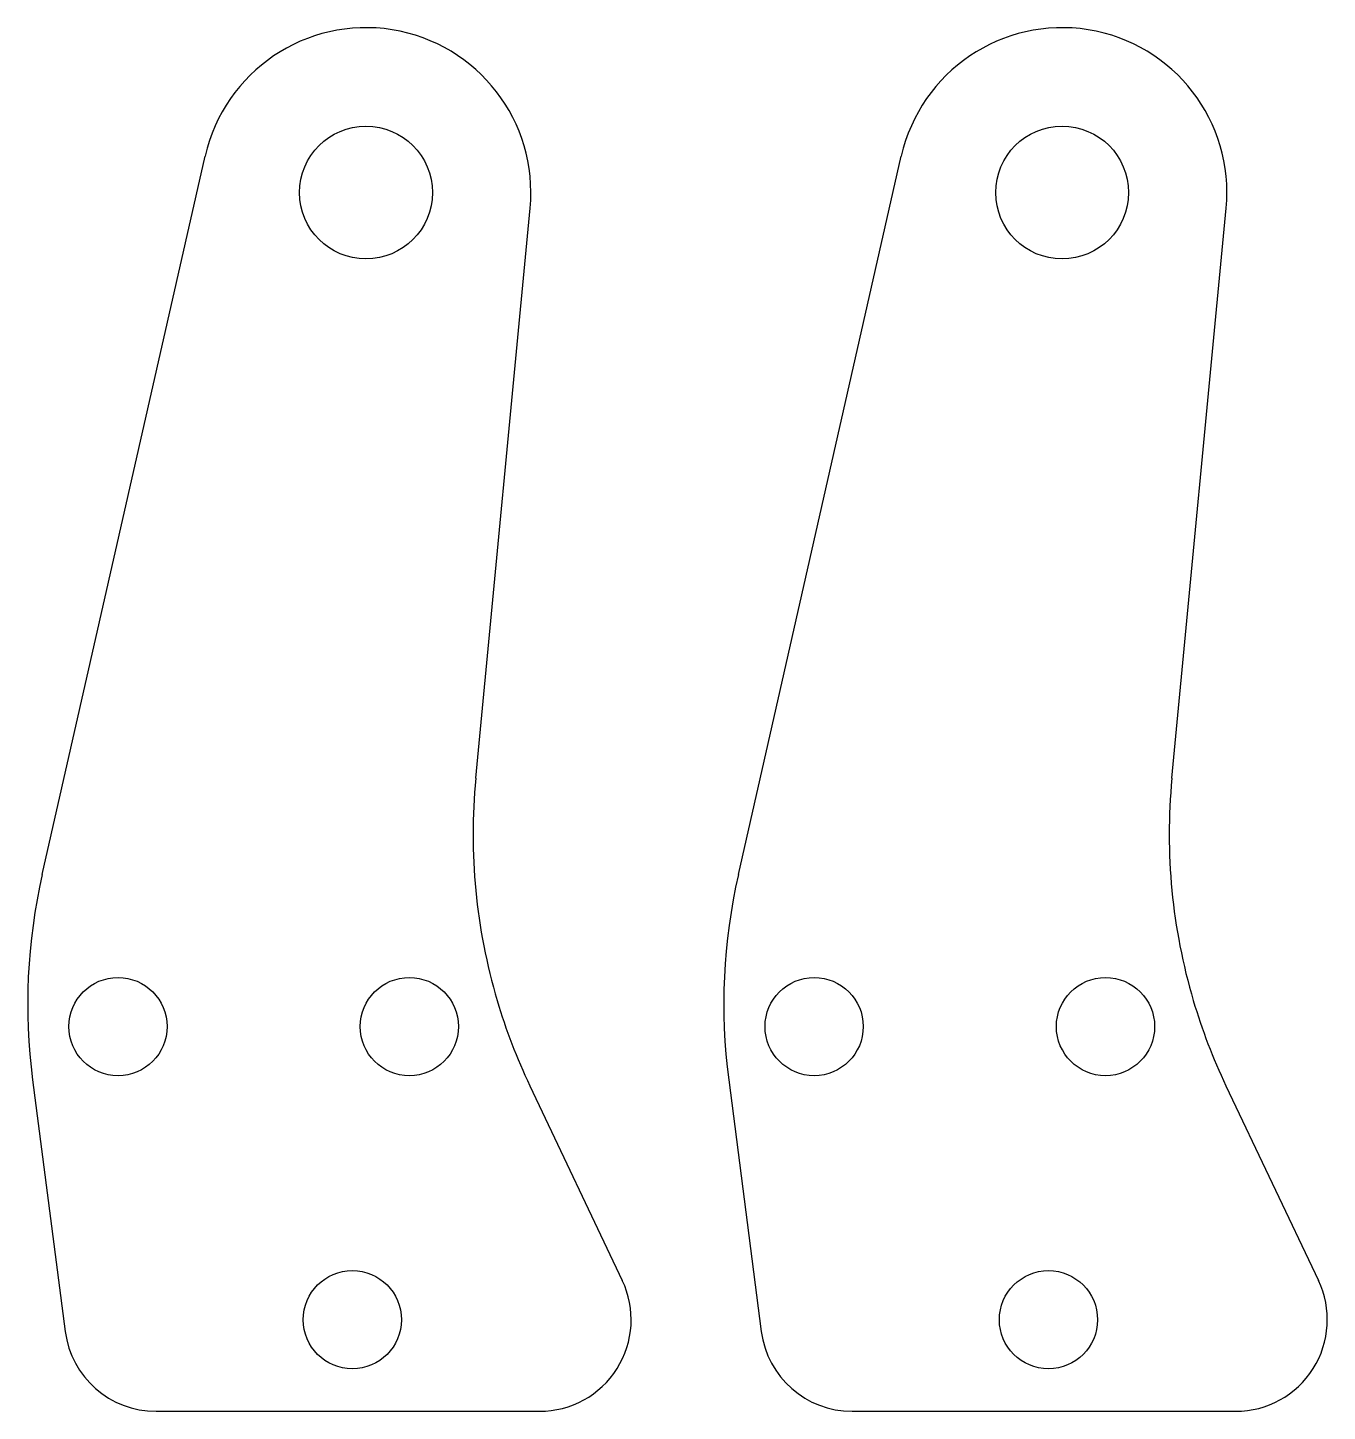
# Model space of a CAD drawing. Header units: metres. Extents: x 0.02 to 4.45, y 0.01 to 4.74.
import ezdxf

# ---------------------------------------------------------------- set-up
doc = ezdxf.new("R2010")
doc.units = ezdxf.units.M

msp = doc.modelspace()

# ---------------------------------------------------------------- linework, layer by layer
at = {"layer": '1', "color": 3}
for p, q in [((0.064561, 1.84593), (0.620601, 4.296947)), ((1.543528, 2.174341), (1.729118, 4.119062)), ((3.918528, 2.174341), (4.104118, 4.119062)), ((0.031603, 1.146279), (0.142979, 0.287317)), ((2.406603, 1.146279), (2.517979, 0.287317)), ((1.72809, 1.125884), (2.043763, 0.461634)), ((4.10309, 1.125884), (4.418763, 0.461634)), ((0.452885, 0.015), (1.761514, 0.015)), ((2.827885, 0.015), (4.136514, 0.015))]:
    msp.add_line(p, q, dxfattribs=at)
at = {"layer": '1', "color": 5}
msp.add_line((2.439561, 1.84593), (2.995601, 4.296947), dxfattribs=at)
at = {"layer": '1', "color": 1}
for centre, radius in [((1.169162, 4.1725), 0.2265), ((0.323222, 1.3275), 0.1675), ((1.317228, 1.3275), 0.1675), ((1.122638, 0.3275), 0.1675)]:
    msp.add_circle(centre, radius, dxfattribs=at)
at = {"layer": '1', "color": 3}
for centre, radius in [((3.544162, 4.1725), 0.2265), ((2.698222, 1.3275), 0.1675), ((3.692228, 1.3275), 0.1675), ((3.497638, 0.3275), 0.1675)]:
    msp.add_circle(centre, radius, dxfattribs=at)
for centre, radius, start, end in [((1.169162, 4.1725), 0.5625, -5.45139, 167.218201), ((3.544162, 4.1725), 0.5625, -5.451391, 167.218201), ((3.534482, 1.984339), 2, 174.54863, 196.501373), ((5.909482, 1.984339), 2, 174.54863, 196.501373), ((2.015, 1.403452), 2, 167.218155, 187.387878), ((4.39, 1.403452), 2, 167.218155, 187.387894), ((3.534482, 1.984339), 2, -163.498627, -154.581421), ((5.909482, 1.984339), 2, -163.498627, -154.581451), ((1.761514, 0.3275), 0.3125, -90, 25.41861), ((4.136514, 0.3275), 0.3125, -90, 25.41861), ((0.452885, 0.3275), 0.3125, -172.612152, -90), ((2.827885, 0.3275), 0.3125, -172.612152, -90)]:
    msp.add_arc(centre, radius, start, end, dxfattribs=at)

doc.saveas('drawing.dxf')
